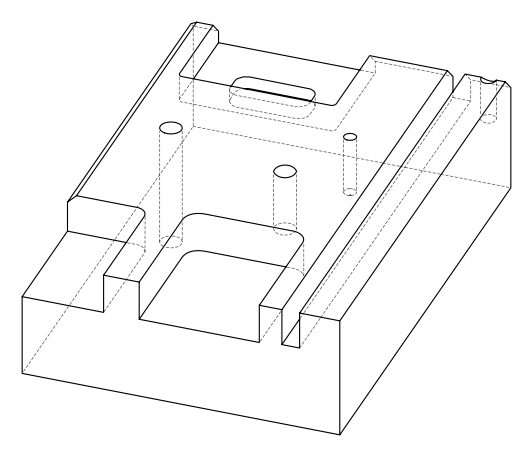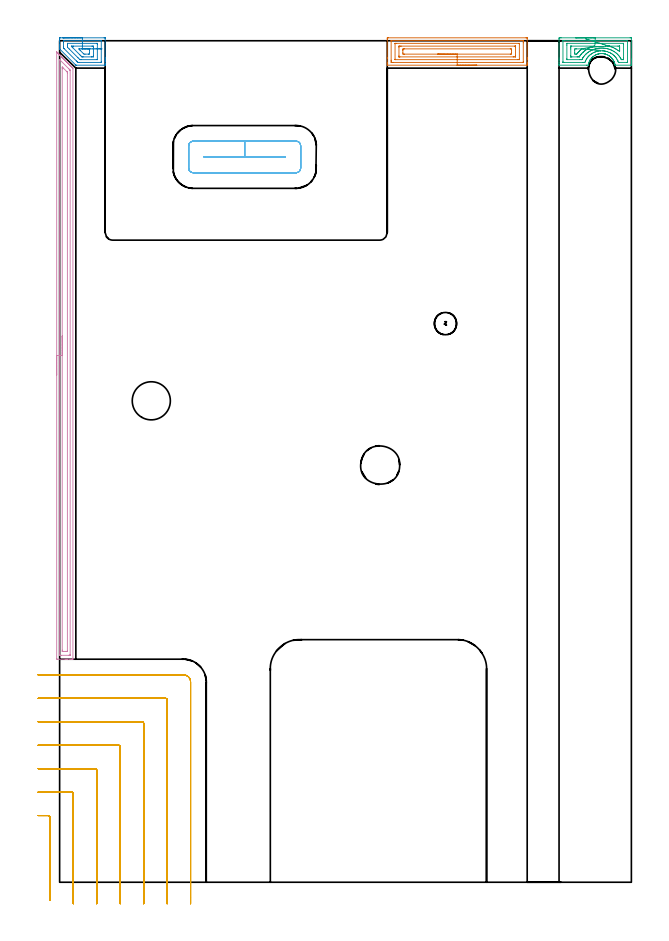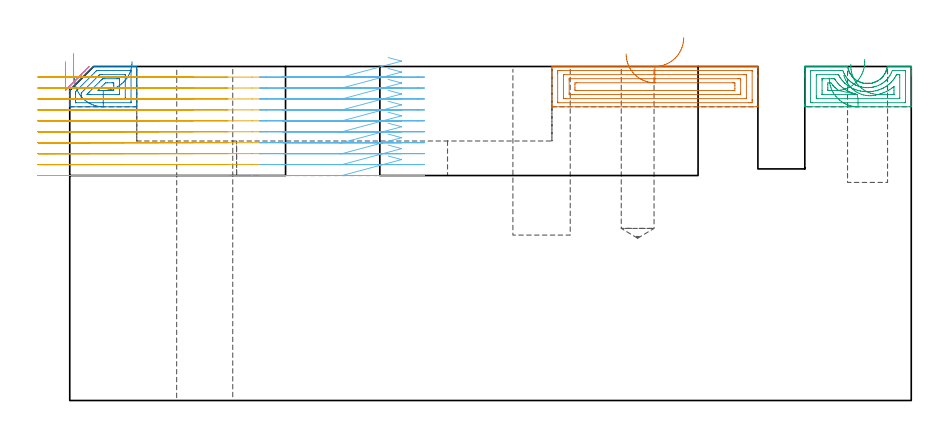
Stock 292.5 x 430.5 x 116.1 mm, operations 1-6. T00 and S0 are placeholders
(PLAN: 19 operations, 12 tool changes, 280.3 min)
(1 AREA_MILL | FG_CHAMFER_SURFACE | UGT0205_001 | 3.17 min | 8391 mm3)
(2 AREA_MILL_1 | FG_CHAMFER_SURFACE_1 | UGT0205_001 | 1.15 min | 2972 mm3)
(3 AREA_MILL_2 | FG_CHAMFER_SURFACE_2 | UGT0205_001 | 1.84 min | 4203 mm3)
(4 AREA_MILL_3 | FG_CHAMFER_SURFACE_3 | UGT0205_001 | 7.6 min | 10681 mm3)
(5 MILL_CORNER_NOTCH_RECTANGULAR | CORNER_NOTCH_RECTANGULAR | NXT0201_012 | Follow Part, ap 4, ae 75% | 19.04 min | 323113 mm3)
(6 MILL_RECTANGULAR_POCKET | POCKET_RECTANGULAR_STRAIGHT | NXT0201_012 | Follow Part, ap 4, ae 75% | 5.77 min | 85751 mm3)
(7 MILL_SLOT | SLOT_PARTIAL_RECTANGULAR | NXT0201_008 | Follow Part, ap 1.5, ae 75% | 188.06 min | 321116 mm3)
(8 MILL_SLOT_1 | SLOT_PARTIAL_RECTANGULAR_1 | NXT0201_012 | Follow Part, ap 4, ae 75% | 33.08 min | 516604 mm3)
(9 MILL_RECTANGULAR_SLOT | SLOT_RECTANGULAR | NXT0201_012 | Follow Part, ap 4, ae 75% | 16.76 min | 248545 mm3)
(10 MILL_BLIND_HOLE_FROM_SOLID_MATERIAL | STEP1POCKET | UGT0201_128 | Spiral | 1.03 min | 5975 mm3)
(11 MILL_BLIND_HOLE_FROM_SOLID_MATERIAL_1 | STEP1POCKET_2 | NXT0201_012 | Spiral | 0.97 min | 18246 mm3)
(12 BORE_BLIND_HOLE | STEP1POCKET | UGT0332_073 | 0.17 min | 0 mm3)
(13 BORE_BLIND_HOLE_1 | STEP1POCKET_2 | UGT0332_076 | 0.24 min | 0 mm3)
(14 SPOT_DRILL | STEP1HOLE | NXT0321_9005460120000 | 0.05 min | 153 mm3)
(15 SPOT_DRILL_1 | STEP1POCKET_1 | NXT0321_9005460120000 | 0.03 min | 36 mm3)
(16 DRILL_BLIND_HOLE_INTO_CENTER | STEP1HOLE | UGT0301_198 | 0.06 min | 440 mm3)
(17 GUN_DRILL_THROUGH_HOLE | STEP1HOLE | UGT0307_003 | 0.57 min | 4015 mm3)
(18 SPADE_DRILL_TO_ENLARGE_THROUGH_HOLE | STEP1HOLE | UGT0306_010 | 0.5 min | 30012 mm3)
(19 DRILL_BLIND_HOLE_INTO_CENTER_1 | STEP1POCKET_1 | UGT0301_225 | 0.25 min | 5891 mm3)
(TOOL UGT0205_001 | Chamfer Mill 20 x 3 x 45 deg. | D20 FL50 Z2)
(TOOL NXT0201_012 | ENDMILL 16mm [2P460-1600-NA 1630] | D16 FL38 Z6)
(TOOL NXT0201_008 | ENDMILL 6mm [2P460-0600-NA 1630] | D6 FL26 Z6)
(TOOL UGT0201_128 | Carbide End Mill 10.0 | D10 FL15 Z4)
(TOOL UGT0332_073 | 13.8 mm Rough Boring Bar | D13.8)
(TOOL UGT0332_076 | 19.75 mm Rough Boring Bar | D19.75)
(TOOL NXT0321_9005460120000 | NC Spot Drill, 142deg, 12mm, Carbide, Uncoated | D12 PA142 FL30 Z2)
(TOOL UGT0301_198 | Twist Drill 7.9 mm | D7.9 PA118 FL73 Z2)
(TOOL UGT0307_003 | Gun Drill 7 mm | D7 PA130 FL24 Z1)
(TOOL UGT0306_010 | Spade Drill 19.5mm | D19.5 PA132 FL10 Z2)
(TOOL UGT0301_225 | Twist Drill 11.4 mm | D11.4 PA118 FL92 Z2)
(OP 1 AREA_MILL)
G17 G21 G94 G90
T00 M6
G54
G17 G0 G90 X213.4 Y418. S1061 M3
G43 Z126.1 H0
G94 G1 X213.362 Z125.228 F250.
X213.248 Z124.363
X213.059 Z123.512
X212.797 Z122.68
X212.463 Z121.874
X212.06 Z121.1
X211.592 Z120.364
X211.06 Z119.672
X210.471 Z119.029
X209.828 Z118.439
X209.136 Z117.908
X208.4 Z117.44
X207.626 Z117.037
X206.82 Z116.703
X205.988 Z116.441
X205.136 Z116.252
X204.272 Z116.138
X203.4 Z116.1
X167.745
X167.61 Y418.006 Z116.093
X167.6 Y418.267 Z115.832
Y418.719 Z115.38
Y419.289 Z114.805
Y421.332 Z112.765
Y421.925 Z112.169
Y431.292 Z102.805
X167.604 Y431.589 Z102.508
X167.61 Y431.992 Z102.105
X167.778 Y431.995 Z102.102
X168.19 Y432. Z102.1
X238.61
X239.089 Y431.995 Z102.103
X239.19 Y431.991 Z102.106
X239.2 Y431.886 Z102.211
Y421.925 Z112.169
Y421.332 Z112.765
Y421.047 Z113.05
Y419.289 Z114.805
Y418.719 Z115.38
Y418.411 Z115.688
X239.199 Y418.266 Z115.833
X239.19 Y418.006 Z116.093
X239.055 Y418. Z116.1
X203.4
Y419.414 Z114.686
X170.738
X169.973 Y419.415 Z114.685
X169.844 Y419.416 Z114.684
X169.635 Y419.421 Z114.679
X169.61 Y419.489 Z114.611
X169.604 Y419.654 Z114.446
X169.601 Y420.168 Z113.932
X169.6 Y420.536 Z113.564
X169.601 Y430.198 Z103.902
X169.609 Y430.567 Z103.533
X169.612 Y430.58 Z103.52
X169.616 Y430.582 Z103.518
X169.639 Y430.584 Z103.516
X169.686 Y430.585 Z103.515
X169.782 Y430.586 Z103.514
X236.062
X236.827 Y430.585 Z103.515
X236.956 Y430.584 Z103.516
X237.165 Y430.579 Z103.521
X237.19 Y430.511 Z103.589
X237.196 Y430.346 Z103.754
X237.199 Y429.832 Z104.268
X237.2 Y429.464 Z104.636
X237.199 Y419.801 Z114.299
X237.191 Y419.433 Z114.667
X237.188 Y419.42 Z114.68
X237.184 Y419.418 Z114.682
X237.161 Y419.416 Z114.684
X237.114 Y419.415 Z114.685
X237.018 Y419.414 Z114.686
X203.4
Y420.828 Z113.272
X171.756 Y420.829 Z113.271
X171.682 Y420.83 Z113.27
X171.625 Y420.833 Z113.267
X171.613 Y420.835 Z113.265
X171.609 Y420.85 Z113.25
X171.605 Y420.893 Z113.207
X171.601 Y421.047 Z113.053
Y428.953 Z105.147
X171.602 Y429.105 Z104.995
X171.608 Y429.157 Z104.943
X171.612 Y429.165 Z104.935
X171.619 Y429.168 Z104.932
X171.645 Y429.17 Z104.93
X171.756 Y429.171 Z104.929
X172.426 Y429.172 Z104.928
X235.044 Y429.171 Z104.929
X235.118 Y429.17 Z104.93
X235.175 Y429.167 Z104.933
X235.187 Y429.165 Z104.935
X235.191 Y429.15 Z104.95
X235.195 Y429.107 Z104.993
X235.199 Y428.953 Z105.147
Y421.047 Z113.053
X235.198 Y420.895 Z113.205
X235.192 Y420.843 Z113.257
X235.188 Y420.835 Z113.265
X235.181 Y420.832 Z113.268
X235.155 Y420.83 Z113.27
X235.044 Y420.829 Z113.271
X234.374 Y420.828 Z113.272
X203.4
Y422.243 Z111.857
X174.108
X173.715 Y422.245 Z111.855
X173.628 Y422.247 Z111.853
X173.615 Y422.249 Z111.851
X173.61 Y422.258 Z111.842
X173.605 Y422.301 Z111.799
X173.602 Y422.389 Z111.711
X173.6 Y422.743 Z111.357
Y427.196 Z106.904
X173.605 Y427.605 Z106.495
X173.608 Y427.707 Z106.393
X173.612 Y427.75 Z106.35
X173.672 Y427.752 Z106.348
X173.863 Y427.755 Z106.345
X174.43 Y427.757 Z106.343
X174.752
X232.692
X233.085 Y427.755 Z106.345
X233.172 Y427.753 Z106.347
X233.185 Y427.751 Z106.349
X233.19 Y427.742 Z106.358
X233.195 Y427.699 Z106.401
X233.198 Y427.611 Z106.489
X233.2 Y427.257 Z106.843
Y422.804 Z111.296
X233.195 Y422.395 Z111.705
X233.192 Y422.293 Z111.807
X233.188 Y422.25 Z111.85
X233.128 Y422.248 Z111.852
X232.937 Y422.245 Z111.855
X232.37 Y422.243 Z111.857
X232.048
X203.4
Y423.657 Z110.443
X176.238
X176.213 Y423.658 Z110.442
X175.61 Y423.682 Z110.418
X175.601 Y424.285 Z109.815
Y425.439 Z108.661
X175.603 Y426.04 Z108.06
X175.61 Y426.318 Z107.782
X176.188 Y426.342 Z107.758
X176.213 Y426.343 Z107.757
X230.562
X230.587 Y426.342 Z107.758
X231.19 Y426.318 Z107.782
X231.199 Y425.715 Z108.385
X231.2 Y424.561 Z109.539
X231.197 Y423.96 Z110.14
X231.19 Y423.682 Z110.418
X230.612 Y423.658 Z110.442
X230.587 Y423.657 Z110.443
X203.4
X202.528 Z110.481
X201.664 Z110.595
X200.812 Z110.784
X199.98 Z111.046
X199.174 Z111.38
X198.4 Z111.783
X197.664 Z112.252
X196.972 Z112.783
X196.329 Z113.372
X195.74 Z114.015
X195.208 Z114.707
X194.74 Z115.443
X194.337 Z116.217
X194.003 Z117.023
X193.741 Z117.855
X193.552 Z118.707
X193.438 Z119.572
X193.4 Z120.443
G0 Z126.1
M5
M2
(OP 2 AREA_MILL_1)
G17 G21 G94 G90
T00 M6
G54
G17 G0 G90 X1.65 Y432. S1061 M3
G43 Z126.1 H0
Z112.1
G94 G1 X1.688 Z111.228 F250.
X1.802 Z110.364
X1.991 Z109.512
X2.253 Z108.68
X2.587 Z107.874
X2.99 Z107.1
X3.458 Z106.364
X3.99 Z105.672
X4.579 Z105.029
X5.222 Z104.44
X5.914 Z103.908
X6.65 Z103.44
X7.424 Z103.037
X8.23 Z102.703
X9.062 Z102.441
X9.914 Z102.252
X10.778 Z102.138
X11.65 Z102.1
X22.753
X23.232 Y431.994 Z102.103
X23.29 Y431.991 Z102.105
X23.3 Y431.927 Z102.17
Y421.925 Z112.168
Y421.25 Z112.848
Y421.047 Z113.051
Y420.371 Z113.726
Y420.168 Z113.928
Y419.762 Z114.337
Y418.817 Z115.282
Y418.411 Z115.687
X23.299 Y418.188 Z115.91
X23.29 Y418.006 Z116.092
X23.197 Y418. Z116.1
X8.541
X8.305 Y418.004 Z116.089
X8.104 Y418.196 Z115.904
X8.098 Y418.202 Z115.898
X0.226 Y426.073 Z108.026
X0.103 Y426.199 Z107.899
X0.01 Y426.301 Z107.797
X0.008 Y426.318 Z107.78
X0. Y426.724 Z107.375
Y427.669 Z106.429
Y428.075 Z106.021
Y428.278 Z105.819
Y430.035 Z104.063
Y430.711 Z103.383
Y431.251 Z102.843
X0.004 Y431.589 Z102.506
X0.009 Y431.991 Z102.105
X0.137 Y431.994 Z102.102
X0.547 Y432. Z102.1
X11.65
Y430.586 Z103.514
X21.167 Y430.585 Z103.515
X21.262 Y430.584 Z103.516
X21.284 Y430.582 Z103.518
X21.289 Y430.58 Z103.52
X21.292 Y430.562 Z103.538
X21.296 Y430.472 Z103.628
X21.3 Y430.151 Z103.949
Y419.849 Z114.251
X21.296 Y419.529 Z114.571
X21.292 Y419.438 Z114.662
X21.289 Y419.42 Z114.68
X21.284 Y419.418 Z114.682
X21.262 Y419.416 Z114.684
X21.167 Y419.415 Z114.685
X20.977 Y419.414 Z114.686
X10.191 Y419.415 Z114.685
X9.429 Y419.421 Z114.679
X9.328 Y419.434 Z114.666
X9.221 Y419.537 Z114.563
X9.006 Y419.748 Z114.352
X8.582 Y420.168 Z113.932
X2.323 Y426.426 Z107.674
X2.132 Y426.622 Z107.478
X2.039 Y426.72 Z107.38
X2.018 Y426.744 Z107.356
X2.01 Y426.786 Z107.314
X2.006 Y426.877 Z107.223
X2.002 Y427.196 Z106.904
X2. Y427.516 Z106.584
Y429.832 Z104.268
Y430.151 Z103.949
X2.004 Y430.471 Z103.629
X2.008 Y430.562 Z103.538
X2.011 Y430.58 Z103.52
X2.016 Y430.582 Z103.518
X2.038 Y430.584 Z103.516
X2.133 Y430.585 Z103.515
X2.323 Y430.586 Z103.514
X11.65
Y429.172 Z104.928
X18.98 Y429.171 Z104.929
X19.2 Y429.169 Z104.931
X19.272 Y429.166 Z104.934
X19.29 Y429.164 Z104.936
X19.294 Y429.118 Z104.982
X19.298 Y429.052 Z105.048
X19.299 Y428.953 Z105.147
X19.3 Y428.855 Z105.245
X19.299 Y420.949 Z113.151
X19.291 Y420.85 Z113.25
X19.288 Y420.834 Z113.266
X19.281 Y420.832 Z113.268
X19.255 Y420.83 Z113.27
X19.2 Y420.829 Z113.271
X11.206
X10.536 Y420.831 Z113.269
X10.428 Y420.833 Z113.267
X10.378 Y420.835 Z113.265
X10.318 Y420.887 Z113.213
X10.155 Y421.047 Z113.053
X9.429 Y421.77 Z112.33
X4.881 Y426.318 Z107.782
X4.1 Y427.104 Z106.996
X4.013 Y427.196 Z106.904
X4.006 Y427.289 Z106.811
X4. Y428.075 Z106.025
Y428.174 Z105.926
X4.001 Y428.953 Z105.147
Y429.051 Z105.049
X4.009 Y429.15 Z104.95
X4.012 Y429.166 Z104.934
X4.019 Y429.168 Z104.932
X4.045 Y429.17 Z104.93
X4.1 Y429.171 Z104.929
X11.65 Y429.172 Z104.928
Y427.757 Z106.343
X16.535 Y427.756 Z106.344
X16.859 Y427.755 Z106.345
X17.218 Y427.75 Z106.35
X17.29 Y427.736 Z106.364
X17.294 Y427.601 Z106.499
X17.299 Y427.319 Z106.781
X17.3 Y422.926 Z111.174
X17.298 Y422.804 Z111.296
X17.29 Y422.426 Z111.674
X17.282 Y422.25 Z111.85
X17.098 Y422.247 Z111.853
X16.535 Y422.244 Z111.856
X16.214 Y422.243 Z111.857
X12.094
X11.771 Y422.244 Z111.856
X11.49 Y422.248 Z111.852
X11.423 Y422.25 Z111.85
X11.336 Y422.325 Z111.775
X11.206 Y422.446 Z111.654
X10.846 Y422.804 Z111.296
X10.318 Y423.331 Z110.769
X6.765 Y426.885 Z107.215
X6.457 Y427.196 Z106.904
X6.155 Y427.506 Z106.594
X6.01 Y427.671 Z106.429
X6.018 Y427.75 Z106.35
X6.202 Y427.753 Z106.347
X6.765 Y427.756 Z106.344
X7.086 Y427.757 Z106.343
X11.65
Y426.343 Z107.757
X14.759 Y426.342 Z107.758
X15.29 Y426.318 Z107.782
X15.299 Y425.784 Z108.316
X15.3 Y424.561 Z109.539
X15.298 Y424.028 Z110.072
X15.29 Y423.682 Z110.418
X14.784 Y423.658 Z110.442
X14.759 Y423.657 Z110.443
X12.982 Y423.658 Z110.442
X12.428 Y423.682 Z110.418
X12.094 Y424.007 Z110.093
X10.659 Y425.439 Z108.661
X10.318 Y425.782 Z108.318
X9.792 Y426.318 Z107.782
X10.293 Y426.342 Z107.758
X10.318 Y426.343 Z107.757
X11.18
X11.65
X12.522 Z107.795
X13.386 Z107.909
X14.238 Z108.098
X15.07 Z108.36
X15.876 Z108.694
X16.65 Z109.097
X17.386 Z109.565
X18.078 Z110.096
X18.721 Z110.686
X19.31 Z111.329
X19.842 Z112.021
X20.31 Z112.757
X20.713 Z113.531
X21.047 Z114.337
X21.309 Z115.169
X21.498 Z116.02
X21.612 Z116.885
X21.65 Z117.757
G0 Z126.1
M5
M2
(OP 3 AREA_MILL_2)
G17 G21 G94 G90
T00 M6
G54
G17 G0 G90 X264. Y432. S1061 M3
G43 Z126.1 H0
Z112.1
G94 G1 X264.038 Z111.228 F250.
X264.152 Z110.364
X264.341 Z109.512
X264.603 Z108.68
X264.937 Z107.874
X265.34 Z107.1
X265.808 Z106.364
X266.34 Z105.672
X266.929 Z105.029
X267.572 Z104.44
X268.264 Z103.908
X269. Z103.44
X269.774 Z103.037
X270.58 Z102.703
X271.412 Z102.441
X272.263 Z102.252
X273.128 Z102.138
X274. Z102.1
X291.876
X292.356 Y431.995 Z102.103
X292.49 Y431.992 Z102.106
X292.5 Y431.854 Z102.243
Y421.047 Z113.048
Y420.516 Z113.58
Y420.168 Z113.928
Y419.638 Z114.458
Y419.289 Z114.805
Y418.592 Z115.507
Y418.326 Z115.774
X292.497 Y418.161 Z115.932
X292.49 Y418.002 Z116.089
X292.323 Y418. Z116.1
X284.279
X284.187 Y418.006 Z116.092
X284.125 Y418.282 Z115.818
X284.099 Y418.424 Z115.676
X284.035 Y418.693 Z115.406
X283.924 Y419.077 Z115.023
X283.832 Y419.359 Z114.741
X283.799 Y419.456 Z114.643
X283.755 Y419.566 Z114.531
X283.681 Y419.729 Z114.367
X283.605 Y419.896 Z114.204
X283.554 Y420.008 Z114.091
X283.329 Y420.441 Z113.658
X283.127 Y420.775 Z113.324
X282.959 Y421.026 Z113.074
X282.908 Y421.101 Z112.999
X282.851 Y421.174 Z112.926
X282.741 Y421.315 Z112.784
X282.64 Y421.43 Z112.668
X282.591 Y421.486 Z112.611
X282.506 Y421.585 Z112.514
X282.391 Y421.717 Z112.382
X282.018 Y422.098 Z111.999
X281.919 Y422.188 Z111.909
X281.746 Y422.326 Z111.77
X281.53 Y422.501 Z111.597
X281.114 Y422.804 Z111.295
X280.996 Y422.88 Z111.22
X280.912 Y422.933 Z111.167
X280.692 Y423.063 Z111.036
X280.329 Y423.243 Z110.855
X280.236 Y423.29 Z110.808
X279.793 Y423.477 Z110.623
X279.345 Y423.632 Z110.464
X279.166 Y423.682 Z110.417
X279.107 Y423.698 Z110.401
X278.916 Y423.747 Z110.346
X278.901 Y423.751 Z110.342
X278.454 Y423.841 Z110.25
X278.069 Y423.898 Z110.197
X277.961 Y423.908 Z110.187
X277.759 Y423.926 Z110.166
X277.683 Y423.935 Z110.161
X277.612 Y423.938 Z110.16
X277.575 Y423.937 Z110.154
X277.564 Z110.153
X277.477 Y423.935 Z110.15
X277.239 Z110.151
X277.153 Y423.936 Z110.155
X277.148 Y423.935
X277.015 Y423.934 Z110.156
X276.916 Y423.936 Z110.161
X276.673 Y423.914 Z110.182
X276.226 Y423.857 Z110.242
X275.782 Y423.771 Z110.324
X275.708 Y423.753 Z110.345
X275.436 Y423.682 Z110.415
X275.334 Y423.656 Z110.441
X275.193 Y423.61 Z110.489
X274.891 Y423.51 Z110.588
X274.442 Y423.322 Z110.773
X274.094 Y423.158 Z110.941
X274. Y423.113 Z110.986
X273.906 Y423.063 Z111.037
X273.553 Y422.841 Z111.258
X273.502 Y422.809 Z111.29
X273.109 Y422.536 Z111.564
X273.038 Y422.477 Z111.622
X272.903 Y422.364 Z111.731
X272.808 Y422.286 Z111.81
X272.689 Y422.189 Z111.91
X272.51 Y422.015 Z112.082
X272.417 Y421.925 Z112.172
X272.218 Y421.734 Z112.366
X271.863 Y421.315 Z112.784
X271.585 Y420.938 Z113.161
X271.409 Y420.674 Z113.425
X271.365 Y420.607 Z113.49
X271.327 Y420.551 Z113.548
X271.319 Y420.536 Z113.564
X271.266 Y420.441 Z113.658
X271.191 Y420.294 Z113.805
X271.128 Y420.168 Z113.927
X271.046 Y420.007 Z114.09
X270.851 Y419.567 Z114.531
X270.695 Y419.133 Z114.966
X270.615 Y418.85 Z115.247
X270.571 Y418.693 Z115.405
X270.549 Y418.595 Z115.503
X270.509 Y418.411 Z115.684
X270.425 Y418.03 Z116.07
X270.418 Y418.007 Z116.093
X269.531 Y418. Z116.1
X255.677
X255.51 Y418.002 Z116.089
X255.503 Y418.161 Z115.932
X255.5 Y418.326 Z115.774
Y418.593 Z115.507
Y419.289 Z114.805
Y420.516 Z113.581
Y421.047 Z113.048
Y421.66 Z112.435
Y431.324 Z102.773
X255.503 Y431.589 Z102.508
X255.51 Y431.992 Z102.105
X255.71 Y431.996 Z102.102
X256.124 Y431.999 Z102.101
X256.542 Y432. Z102.1
X274.
Y430.586 Z103.514
X290.088 Y430.585 Z103.515
X290.217 Y430.584 Z103.516
X290.45 Y430.579 Z103.521
X290.491 Y430.571 Z103.529
X290.495 Y430.539 Z103.561
X290.497 Y430.506 Z103.594
X290.5 Y430.306 Z103.794
X290.499 Y419.628 Z114.472
X290.496 Y419.521 Z114.579
X290.49 Y419.449 Z114.651
X290.486 Y419.421 Z114.679
X289.961 Y419.414 Z114.686
X286.385 Y419.415 Z114.685
X286.003 Y419.419 Z114.681
X285.914 Y419.421 Z114.679
X285.619 Y420.087 Z114.013
X285.582 Y420.168 Z113.932
X285.552 Y420.234 Z113.866
X285.128 Y421.047 Z113.053
X284.725 Y421.677 Z112.423
X284.538 Y421.925 Z112.175
X284.215 Y422.306 Z111.794
X283.832 Y422.727 Z111.373
X283.755 Y422.804 Z111.296
X283.547 Y423.001 Z111.099
X283.326 Y423.188 Z110.912
X282.938 Y423.497 Z110.603
X282.684 Y423.682 Z110.418
X282.305 Y423.94 Z110.16
X282.044 Y424.098 Z110.002
X281.74 Y424.262 Z109.838
X281.167 Y424.544 Z109.556
X281.15 Y424.551 Z109.549
X281.127 Y424.561 Z109.539
X280.257 Y424.886 Z109.214
X279.788 Y425.021 Z109.079
X279.363 Y425.125 Z108.975
X279.219 Y425.156 Z108.944
X278.913 Y425.215 Z108.885
X278.555 Y425.27 Z108.83
X278.469 Y425.281 Z108.819
X278.078 Y425.32 Z108.78
X277.668 Y425.348 Z108.752
X277.575 Y425.351 Z108.749
X276.761 Y425.347 Z108.753
X276.739 Y425.345 Z108.755
X276.681 Y425.339 Z108.761
X275.974 Y425.256 Z108.844
X275.788 Y425.23 Z108.87
X275.216 Y425.123 Z108.977
X275.072 Y425.089 Z109.011
X274.894 Y425.044 Z109.056
X274.51 Y424.938 Z109.162
X274. Y424.769 Z109.331
X273.848 Y424.71 Z109.39
X273.479 Y424.561 Z109.539
X273.222 Y424.447 Z109.653
X273.175 Y424.425 Z109.675
X273.106 Y424.39 Z109.71
X272.635 Y424.146 Z109.954
X272.212 Y423.885 Z110.215
X272.089 Y423.804 Z110.296
X271.914 Y423.682 Z110.418
X271.574 Y423.432 Z110.668
X271.319 Y423.225 Z110.875
X271.09 Y423.028 Z111.072
X270.855 Y422.804 Z111.296
X270.64 Y422.592 Z111.508
X270.425 Y422.361 Z111.739
X270.225 Y422.121 Z111.979
X270.069 Y421.925 Z112.175
X269.842 Y421.619 Z112.481
X269.531 Y421.171 Z112.929
X269.483 Y421.093 Z113.007
X269.458 Y421.047 Z113.053
X269.185 Y420.508 Z113.592
X269.031 Y420.168 Z113.932
X268.913 Y419.897 Z114.203
X268.725 Y419.421 Z114.679
X268.637 Y419.418 Z114.682
X268.508 Y419.416 Z114.684
X267.743 Y419.414 Z114.686
X267.616
X257.912 Y419.415 Z114.685
X257.783 Y419.416 Z114.684
X257.55 Y419.421 Z114.679
X257.509 Y419.429 Z114.671
X257.505 Y419.461 Z114.639
X257.503 Y419.494 Z114.606
X257.501 Y419.694 Z114.406
Y430.372 Z103.728
X257.504 Y430.48 Z103.62
X257.509 Y430.551 Z103.549
X257.514 Y430.579 Z103.521
X258.039 Y430.586 Z103.514
X274.
Y429.172 Z104.928
X288.375 Y429.171 Z104.929
X288.434 Y429.17 Z104.93
X288.472 Y429.167 Z104.933
X288.487 Y429.165 Z104.935
X288.49 Y429.149 Z104.951
X288.496 Y428.953 Z105.147
X288.499 Y428.758 Z105.342
X288.5 Y421.729 Z112.371
X288.496 Y421.047 Z113.053
X288.492 Y420.858 Z113.242
X288.486 Y420.835 Z113.265
X288.466 Y420.833 Z113.267
X288.411 Y420.831 Z113.269
X288.301 Y420.829 Z113.271
X287.626 Y420.831 Z113.269
X287.407 Y420.834 Z113.266
X287.382 Y420.836 Z113.264
X287.355 Y420.88 Z113.22
X287.314 Y420.954 Z113.146
X287.265 Y421.047 Z113.053
X287.116 Y421.332 Z112.768
X286.761 Y421.925 Z112.175
X286.513 Y422.312 Z111.788
X286.125 Y422.804 Z111.296
X285.619 Y423.37 Z110.73
X285.318 Y423.682 Z110.418
X285.012 Y423.967 Z110.133
X284.725 Y424.204 Z109.896
X284.265 Y424.561 Z109.539
X283.832 Y424.864 Z109.236
X283.478 Y425.092 Z109.008
X282.938 Y425.402 Z108.698
X282.913 Y425.415 Z108.685
X282.865 Y425.439 Z108.661
X282.308 Y425.698 Z108.402
X282.044 Y425.81 Z108.29
X281.418 Y426.054 Z108.046
X281.15 Y426.151 Z107.949
X280.601 Y426.318 Z107.782
X280.257 Y426.407 Z107.693
X280.136 Y426.436 Z107.664
X279.363 Y426.593 Z107.507
X279.034 Y426.641 Z107.459
X278.469 Y426.708 Z107.392
X278.037 Y426.743 Z107.357
X277.575 Y426.763 Z107.337
X277.131 Y426.76 Z107.34
X276.681 Y426.754 Z107.346
X276.272 Y426.721 Z107.379
X275.788 Y426.666 Z107.434
X275.473 Y426.627 Z107.473
X274.894 Y426.525 Z107.575
X274.717 Y426.492 Z107.608
X274. Y426.322 Z107.779
X273.986 Y426.318 Z107.782
X273.322 Y426.106 Z107.994
X273.106 Y426.034 Z108.066
X272.675 Y425.863 Z108.237
X272.212 Y425.663 Z108.437
X272.057 Y425.592 Z108.508
X271.744 Y425.439 Z108.661
X271.467 Y425.294 Z108.806
X271.319 Y425.211 Z108.889
X270.915 Y424.958 Z109.142
X270.425 Y424.632 Z109.468
X270.383 Y424.602 Z109.498
X270.327 Y424.561 Z109.539
X269.886 Y424.212 Z109.888
X269.531 Y423.916 Z110.184
X269.408 Y423.803 Z110.297
X269.282 Y423.682 Z110.418
X268.963 Y423.362 Z110.738
X268.637 Y423.007 Z111.093
X268.544 Y422.896 Z111.204
X268.47 Y422.804 Z111.296
X268.159 Y422.395 Z111.705
X267.824 Y421.925 Z112.175
X267.791 Y421.878 Z112.222
X267.743 Y421.805 Z112.295
X267.471 Y421.314 Z112.786
X267.325 Y421.047 Z113.053
X267.224 Y420.861 Z113.239
X267.199 Y420.835 Z113.265
X267.145 Y420.832 Z113.268
X267.07 Y420.83 Z113.27
X266.85 Y420.829 Z113.271
X266.178 Y420.828 Z113.272
X259.625 Y420.829 Z113.271
X259.566 Y420.83 Z113.27
X259.528 Y420.833 Z113.267
X259.513 Y420.835 Z113.265
X259.51 Y420.852 Z113.248
X259.504 Y421.047 Z113.053
X259.501 Y421.242 Z112.858
X259.5 Y428.271 Z105.829
X259.504 Y428.953 Z105.147
X259.508 Y429.142 Z104.958
X259.514 Y429.165 Z104.935
X259.534 Y429.167 Z104.933
X259.588 Y429.17 Z104.93
X259.699 Y429.171 Z104.929
X274. Y429.172 Z104.928
X273.702 Y427.751 Z106.349
X273.646 Y427.734 Z106.366
X273.208 Y427.616 Z106.484
X273.106 Y427.587 Z106.513
X272.803 Y427.494 Z106.606
X272.533 Y427.408 Z106.692
X272.212 Y427.303 Z106.797
X272.133 Y427.274 Z106.826
X271.935 Y427.196 Z106.904
X271.319 Y426.934 Z107.166
X270.89 Y426.739 Z107.361
X270.425 Y426.51 Z107.59
X270.298 Y426.443 Z107.657
X270.072 Y426.318 Z107.782
X269.739 Y426.113 Z107.987
X269.531 Y425.981 Z108.119
X269.207 Y425.758 Z108.342
X268.753 Y425.439 Z108.661
X268.687 Y425.39 Z108.71
X268.637 Y425.351 Z108.749
X268.199 Y424.991 Z109.109
X267.743 Y424.594 Z109.506
X267.726 Y424.578 Z109.522
X267.709 Y424.561 Z109.539
X267.286 Y424.132 Z109.968
X266.875 Y423.682 Z110.418
X266.863 Y423.669 Z110.431
X266.85 Y423.652 Z110.448
X266.478 Y423.169 Z110.931
X266.21 Y422.804 Z111.296
X266.105 Y422.657 Z111.443
X265.956 Y422.441 Z111.659
X265.858 Y422.294 Z111.806
X265.828 Y422.25 Z111.85
X265.793 Y422.248 Z111.852
X265.63 Y422.245 Z111.855
X265.062 Y422.243 Z111.857
X264.739
X262.058
X261.644
X261.564 Y422.245 Z111.855
X261.528 Y422.247 Z111.853
X261.512 Y422.249 Z111.851
X261.51 Y422.267 Z111.833
X261.505 Y422.371 Z111.729
X261.5 Y422.791 Z111.309
Y426.305 Z107.795
X261.503 Y427.196 Z106.904
X261.507 Y427.629 Z106.471
X261.51 Y427.736 Z106.364
X261.518 Y427.751 Z106.349
X261.551 Y427.753 Z106.347
X261.62 Y427.755 Z106.345
X261.81 Y427.757 Z106.343
X273.51
X273.592 Y427.756 Z106.344
X273.688 Y427.753 Z106.347
X273.702 Y427.751 Z106.349
X267.162 Y426.318 Z107.782
X266.994 Y426.176 Z107.924
X266.85 Y426.055 Z108.045
X266.517 Y425.767 Z108.333
X266.147 Y425.439 Z108.661
X266.049 Y425.348 Z108.752
X265.956 Y425.258 Z108.842
X265.608 Y424.902 Z109.198
X265.298 Y424.561 Z109.539
X265.189 Y424.436 Z109.664
X265.062 Y424.287 Z109.813
X264.792 Y423.948 Z110.152
X264.581 Y423.682 Z110.418
X264.192 Y423.659 Z110.441
X264.168
X263.51 Y423.682 Z110.418
X263.501 Y424.338 Z109.762
Y425.439 Z108.661
X263.504 Y426.092 Z108.008
X263.51 Y426.318 Z107.782
X264.168 Y426.342 Z107.758
X264.193 Y426.343 Z107.757
X266.85 Y426.342 Z107.758
X266.873 Y426.341 Z107.759
X267.162 Y426.318 Z107.782
X268.024 Y426.248 Z107.89
X268.875 Y426.179 Z108.073
X269.706 Y426.112 Z108.33
X270.511 Y426.046 Z108.659
X271.285 Y425.984 Z109.056
X272.022 Y425.924 Z109.52
X272.715 Y425.868 Z110.047
X273.36 Y425.815 Z110.632
X273.952 Y425.767 Z111.271
X274.485 Y425.724 Z111.96
X274.957 Y425.686 Z112.692
X275.364 Y425.653 Z113.463
X275.702 Y425.625 Z114.267
X275.969 Y425.604 Z115.097
X276.163 Y425.588 Z115.948
X276.282 Y425.578 Z116.812
X276.326 Y425.575 Z117.683
X276.294 Y425.577 Z118.555
G0 X271.497 Y427.237 Z116.878
G1 X271.487 Y427.236 Z116.006
X271.554 Y427.24 Z115.136
X271.696 Y427.248 Z114.275
X271.912 Y427.259 Z113.43
X272.201 Y427.275 Z112.607
X272.561 Y427.295 Z111.813
X272.989 Y427.318 Z111.052
X273.48 Y427.345 Z110.333
X274.033 Y427.375 Z109.658
X274.642 Y427.408 Z109.035
X275.304 Y427.444 Z108.467
X276.012 Y427.483 Z107.959
X276.761 Y427.524 Z107.514
X277.547 Y427.567 Z107.137
X278.362 Y427.611 Z106.83
X279.201 Y427.657 Z106.595
X280.057 Y427.704 Z106.435
X280.924 Y427.751 Z106.349
X280.97 Y427.753 Z106.347
X281.059 Y427.756 Z106.344
X281.15 Y427.757 Z106.343
X281.473
X285.619
X286.189
X286.38 Y427.755 Z106.345
X286.449 Y427.753 Z106.347
X286.482 Y427.751 Z106.349
X286.49 Y427.736 Z106.364
X286.493 Y427.629 Z106.471
X286.497 Y427.196 Z106.904
X286.5 Y426.331 Z107.769
Y425.452 Z108.648
X286.49 Y425.018 Z109.082
X286.478 Y424.952 Z109.148
X285.842 Y425.439 Z108.661
X285.619 Y425.603 Z108.497
X285.046 Y426.002 Z108.098
X284.725 Y426.198 Z107.902
X284.519 Y426.318 Z107.782
X284.076 Y426.558 Z107.542
X283.832 Y426.677 Z107.423
X283.137 Y427. Z107.1
X282.938 Y427.081 Z107.019
X282.64 Y427.196 Z106.904
X282.044 Y427.416 Z106.684
X281.714 Y427.521 Z106.579
X281.26 Y427.653 Z106.447
X281.15 Y427.684 Z106.416
X281.07 Y427.707 Z106.393
X280.985 Y427.732 Z106.368
X280.924 Y427.751 Z106.349
X280.117 Y428.004 Z106.136
X279.295 Y428.262 Z105.997
X278.465 Y428.522 Z105.934
X277.633 Y428.783 Z105.946
X276.805 Y429.043 Z106.035
X275.987 Y429.299 Z106.199
X275.186 Y429.55 Z106.437
X274.408 Y429.794 Z106.748
X273.659 Y430.029 Z107.128
X272.945 Y430.254 Z107.575
X272.27 Y430.465 Z108.086
X271.64 Y430.663 Z108.656
X271.06 Y430.845 Z109.282
X270.534 Y431.01 Z109.959
X270.067 Y431.156 Z110.68
X269.661 Y431.283 Z111.442
X269.321 Y431.39 Z112.238
X269.048 Y431.476 Z113.062
G0 Z126.1
M5
M2
(OP 4 AREA_MILL_3)
G17 G21 G94 G90
T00 M6
G54
G17 G0 G90 X-1.5 Y259.45 S1061 M3
G43 Z126.1 H0
Z117.8
G94 G1 Y259.488 Z116.928 F250.
Y259.602 Z116.064
Y259.791 Z115.212
Y260.053 Z114.38
Y260.387 Z113.574
Y260.79 Z112.8
Y261.258 Z112.064
Y261.79 Z111.372
Y262.379 Z110.729
Y263.022 Z110.14
Y263.714 Z109.608
Y264.45 Z109.14
Y265.224 Z108.737
Y266.03 Z108.403
Y266.862 Z108.141
Y267.713 Z107.952
Y268.578 Z107.838
Y269.45 Z107.8
Y424.56
X-1.494 Y424.764 Z107.804
X-1.492 Y424.781 Z107.805
X-1.463 Y424.764 Z107.834
X-1.05 Y424.35 Z108.25
X-0.914 Y424.216 Z108.383
X-0.868 Y424.168 Z108.431
X-0.664 Y423.965 Z108.635
X-0.617 Y423.918 Z108.68
X-0.57 Y423.87 Z108.729
X-0.368 Y423.669 Z108.931
X-0.32 Y423.621 Z108.977
X-0.272 Y423.572 Z109.027
X-0.072 Y423.373 Z109.226
X-0.023 Y423.324 Z109.274
X0.027 Y423.274 Z109.325
X0.223 Y423.077 Z109.522
X0.274 Y423.027 Z109.571
X0.325 Y422.976 Z109.624
X0.519 Y422.781 Z109.818
X0.571 Y422.73 Z109.868
X0.623 Y422.678 Z109.922
X0.815 Y422.485 Z110.114
X0.868 Y422.433 Z110.165
X0.921 Y422.38 Z110.22
X1.111 Y422.189 Z110.41
X1.165 Y422.136 Z110.462
X1.219 Y422.081 Z110.518
X1.407 Y421.893 Z110.706
X1.462 Y421.839 Z110.759
X1.517 Y421.783 Z110.816
X1.703 Y421.597 Z111.002
X1.759 Y421.542 Z111.056
X1.815 Y421.485 Z111.114
X1.999 Y421.301 Z111.298
X2.056 Y421.245 Z111.353
X2.113 Y421.187 Z111.412
X2.295 Y421.005 Z111.594
X2.353 Y420.948 Z111.65
X2.411 Y420.889 Z111.71
X2.591 Y420.709 Z111.89
X2.65 Y420.651 Z111.947
X2.709 Y420.591 Z112.008
X2.887 Y420.414 Z112.186
X2.947 Y420.354 Z112.244
X3.008 Y420.293 Z112.307
X3.183 Y420.118 Z112.482
X3.244 Y420.057 Z112.541
X3.306 Y419.995 Z112.605
X3.479 Y419.822 Z112.778
X3.541 Y419.76 Z112.838
X3.604 Y419.697 Z112.903
X3.775 Y419.526 Z113.074
X3.838 Y419.463 Z113.135
X3.902 Y419.399 Z113.201
X4.071 Y419.23 Z113.37
X4.135 Y419.166 Z113.432
X4.2 Y419.1 Z113.499
X4.367 Y418.934 Z113.666
X4.432 Y418.869 Z113.729
X4.498 Y418.802 Z113.797
X4.663 Y418.638 Z113.962
X4.729 Y418.572 Z114.026
X4.796 Y418.504 Z114.095
X4.958 Y418.342 Z114.258
X5.026 Y418.275 Z114.323
X5.094 Y418.206 Z114.393
X5.254 Y418.046 Z114.553
X5.323 Y417.978 Z114.62
X5.392 Y417.908 Z114.691
X5.55 Y417.75 Z114.849
X5.62 Y417.681 Z114.917
X5.69 Y417.61 Z114.99
X5.846 Y417.454 Z115.145
X5.917 Y417.384 Z115.214
X5.989 Y417.312 Z115.288
X6.142 Y417.158 Z115.441
X6.214 Y417.087 Z115.51
X6.287 Y417.014 Z115.585
X6.66 Y416.641 Z115.957
X6.699 Y416.601 Z115.994
X6.8 Y416.495 Z116.084
Y416.119 Z116.1
Y114.285
X6.797 Y114.11 Z116.088
X6.744 Y114.107 Z116.036
X6.317 Y114.1 Z115.616
X6.058 Z115.358
X5.323 Z114.618
X4.065 Z113.362
X3.541 Z112.836
X2.821 Z112.116
X-1.176 Z108.121
X-1.492 Y114.11 Z107.806
X-1.499 Y114.425 Z107.799
X-1.5 Y269.45 Z107.8
X-0.086 Z109.214
Y420.654
X-0.079 Y420.912 Z109.221
X-0.066 Y420.905 Z109.234
X-0.023 Y420.867 Z109.277
X0.259 Y420.591 Z109.559
X4.731 Y416.119 Z114.031
X5.323 Y415.524 Z114.623
X5.358 Y415.485 Z114.658
X5.373 Y415.466 Z114.673
X5.379 Y415.412 Z114.679
X5.384 Y415.288 Z114.684
X5.385 Y415.225 Z114.685
Y116.458
X5.384 Y116.395 Z114.684
X5.379 Y116.27 Z114.679
X5.369 Y116.11 Z114.669
X5.323 Y116.108 Z114.623
X4.85 Y116.101 Z114.15
X0.868 Y116.1 Z110.168
X0.394 Y116.101 Z109.694
X-0.023 Y116.108 Z109.277
X-0.076 Y116.11 Z109.224
X-0.082 Y116.332 Z109.218
X-0.085 Y116.457 Z109.215
X-0.086 Y269.45 Z109.214
X1.328 Z110.628
X1.329 Y416.119 Z110.629
X1.33 Y416.55 Z110.63
X1.334 Y417.014 Z110.634
X1.335 Y417.049 Z110.635
X1.38 Y417.014 Z110.68
X1.759 Y416.64 Z111.059
X3.541 Y414.859 Z112.841
X3.804 Y414.593 Z113.104
X3.934 Y414.457 Z113.234
X3.964 Y414.425 Z113.264
X3.966 Y414.392 Z113.266
X3.969 Y414.331 Z113.269
X3.971 Y413.899 Z113.271
Y118.309
X3.97 Y118.201 Z113.27
X3.967 Y118.148 Z113.267
X3.965 Y118.125 Z113.265
X3.954 Y118.11 Z113.254
X3.747 Y118.103 Z113.047
X3.541 Y118.101 Z112.841
X2.858 Y118.1 Z112.158
X1.967 Z111.267
X1.759 Y118.102 Z111.059
X1.551 Y118.105 Z110.851
X1.413 Y118.11 Z110.713
X1.335 Y118.122 Z110.635
X1.333 Y118.166 Z110.633
X1.331 Y118.309 Z110.631
X1.329 Y118.741 Z110.629
X1.328 Y269.45 Z110.628
Y270.322 Z110.667
Y271.186 Z110.78
Y272.038 Z110.969
Y272.87 Z111.232
Y273.676 Z111.565
Y274.45 Z111.968
Y275.186 Z112.437
Y275.878 Z112.968
Y276.521 Z113.557
Y277.11 Z114.201
Y277.641 Z114.893
Y278.11 Z115.628
Y278.513 Z116.402
Y278.847 Z117.208
Y279.109 Z118.04
Y279.298 Z118.892
Y279.412 Z119.757
Y279.45 Z120.628
G0 Z126.1
M5
M2
(OP 5 MILL_CORNER_NOTCH_RECTANGULAR)
G17 G21 G94 G90
T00 M6
G54
G17 G0 G90 X-5. Y-9.245 S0 M3
G43 Z126.224 H1
Z112.421
G94 G1 Y-6.245 F250.
Y33.306 F500.
G3 X-5.794 Y34.1 R0.8
G1 X-8.
X-11. F250.
G0 Z126.224
X7. Y-11.
Z112.421
G1 Y-8.
Y45.306 F500.
G3 X6.206 Y46.1 R0.8
G1 X-8.
X-11. F250.
G0 Z126.224
X19. Y-11.
Z112.421
G1 Y-8.
Y57.305 F500.
G3 X18.205 Y58.1 R0.8
G1 X-8.
X-11. F250.
G0 Z126.224
X31. Y-11.
Z112.421
G1 Y-8.
Y69.305 F500.
G3 X30.205 Y70.1 R0.8
G1 X-8.
X-11. F250.
G0 Z126.224
X43. Y-11.
Z112.421
G1 Y-8.
Y81.305 F500.
G3 X42.205 Y82.1 R0.8
G1 X-8.
X-11. F250.
G0 Z126.224
X55. Y-11.
Z112.421
G1 Y-8.
Y93.304 F500.
G3 X54.204 Y94.1 R0.8
G1 X-8.
X-11. F250.
G0 Z126.224
X67. Y-11.
Z112.421
G1 Y-8.
Y102.5 F500.
G3 X63.4 Y106.1 R3.6
G1 X-8.
X-11. F250.
G0 Z126.224
X-5. Y-9.245
Z108.619
G1 Y-6.245
Y33.306 F500.
G3 X-5.794 Y34.1 R0.8
G1 X-8.
X-11. F250.
G0 Z126.224
X7. Y-11.
Z108.619
G1 Y-8.
Y45.306 F500.
G3 X6.206 Y46.1 R0.8
G1 X-8.
X-11. F250.
G0 Z126.224
X19. Y-11.
Z108.619
G1 Y-8.
Y57.305 F500.
G3 X18.205 Y58.1 R0.8
G1 X-8.
X-11. F250.
G0 Z126.224
X31. Y-11.
Z108.619
G1 Y-8.
Y69.305 F500.
G3 X30.205 Y70.1 R0.8
G1 X-8.
X-11. F250.
G0 Z126.224
X43. Y-11.
Z108.619
G1 Y-8.
Y81.305 F500.
G3 X42.205 Y82.1 R0.8
G1 X-8.
X-11. F250.
G0 Z126.224
X55. Y-11.
Z108.619
G1 Y-8.
Y93.304 F500.
G3 X54.204 Y94.1 R0.8
G1 X-8.
X-11. F250.
G0 Z126.224
X67. Y-11.
Z108.619
G1 Y-8.
Y102.5 F500.
G3 X63.4 Y106.1 R3.6
G1 X-8.
X-11. F250.
G0 Z126.224
X-5. Y-9.245
Z104.816
G1 Y-6.245
Y33.306 F500.
G3 X-5.794 Y34.1 R0.8
G1 X-8.
X-11. F250.
G0 Z126.224
X7. Y-11.
Z104.816
G1 Y-8.
Y45.306 F500.
G3 X6.206 Y46.1 R0.8
G1 X-8.
X-11. F250.
G0 Z126.224
X19. Y-11.
Z104.816
G1 Y-8.
Y57.305 F500.
G3 X18.205 Y58.1 R0.8
G1 X-8.
X-11. F250.
G0 Z126.224
X31. Y-11.
Z104.816
G1 Y-8.
Y69.305 F500.
G3 X30.205 Y70.1 R0.8
G1 X-8.
X-11. F250.
G0 Z126.224
X43. Y-11.
Z104.816
G1 Y-8.
Y81.305 F500.
G3 X42.205 Y82.1 R0.8
G1 X-8.
X-11. F250.
G0 Z126.224
X55. Y-11.
Z104.816
G1 Y-8.
Y93.304 F500.
G3 X54.204 Y94.1 R0.8
G1 X-8.
X-11. F250.
G0 Z126.224
X67. Y-11.
Z104.816
G1 Y-8.
Y102.5 F500.
G3 X63.4 Y106.1 R3.6
G1 X-8.
X-11. F250.
G0 Z126.224
X-5. Y-9.245
Z101.014
G1 Y-6.245
Y33.306 F500.
G3 X-5.794 Y34.1 R0.8
G1 X-8.
X-11. F250.
G0 Z126.224
X7. Y-11.
Z101.014
G1 Y-8.
Y45.306 F500.
G3 X6.206 Y46.1 R0.8
G1 X-8.
X-11. F250.
G0 Z126.224
X19. Y-11.
Z101.014
G1 Y-8.
Y57.305 F500.
G3 X18.205 Y58.1 R0.8
G1 X-8.
X-11. F250.
G0 Z126.224
X31. Y-11.
Z101.014
G1 Y-8.
Y69.305 F500.
G3 X30.205 Y70.1 R0.8
G1 X-8.
X-11. F250.
G0 Z126.224
X43. Y-11.
Z101.014
G1 Y-8.
Y81.305 F500.
G3 X42.205 Y82.1 R0.8
G1 X-8.
X-11. F250.
G0 Z126.224
X55. Y-11.
Z101.014
G1 Y-8.
Y93.304 F500.
G3 X54.204 Y94.1 R0.8
G1 X-8.
X-11. F250.
G0 Z126.224
X67. Y-11.
Z101.014
G1 Y-8.
Y102.5 F500.
G3 X63.4 Y106.1 R3.6
G1 X-8.
X-11. F250.
G0 Z126.224
X-5. Y-9.245
Z97.212
G1 Y-6.245
Y33.306 F500.
G3 X-5.794 Y34.1 R0.8
G1 X-8.
X-11. F250.
G0 Z126.224
X7. Y-11.
Z97.212
G1 Y-8.
Y45.306 F500.
G3 X6.206 Y46.1 R0.8
G1 X-8.
X-11. F250.
G0 Z126.224
X19. Y-11.
Z97.212
G1 Y-8.
Y57.305 F500.
G3 X18.205 Y58.1 R0.8
G1 X-8.
X-11. F250.
G0 Z126.224
X31. Y-11.
Z97.212
G1 Y-8.
Y69.305 F500.
G3 X30.205 Y70.1 R0.8
G1 X-8.
X-11. F250.
G0 Z126.224
X43. Y-11.
Z97.212
G1 Y-8.
Y81.305 F500.
G3 X42.205 Y82.1 R0.8
G1 X-8.
X-11. F250.
G0 Z126.224
X55. Y-11.
Z97.212
G1 Y-8.
Y93.304 F500.
G3 X54.204 Y94.1 R0.8
G1 X-8.
X-11. F250.
G0 Z126.224
X67. Y-11.
Z97.212
G1 Y-8.
Y102.5 F500.
G3 X63.4 Y106.1 R3.6
G1 X-8.
X-11. F250.
G0 Z126.224
X-5. Y-9.245
Z93.409
G1 Y-6.245
Y33.306 F500.
G3 X-5.794 Y34.1 R0.8
G1 X-8.
X-11. F250.
G0 Z126.224
X7. Y-11.
Z93.409
G1 Y-8.
Y45.306 F500.
G3 X6.206 Y46.1 R0.8
G1 X-8.
X-11. F250.
G0 Z126.224
X19. Y-11.
Z93.409
G1 Y-8.
Y57.305 F500.
G3 X18.205 Y58.1 R0.8
G1 X-8.
X-11. F250.
G0 Z126.224
X31. Y-11.
Z93.409
G1 Y-8.
Y69.305 F500.
G3 X30.205 Y70.1 R0.8
G1 X-8.
X-11. F250.
G0 Z126.224
X43. Y-11.
Z93.409
G1 Y-8.
Y81.305 F500.
G3 X42.205 Y82.1 R0.8
G1 X-8.
X-11. F250.
G0 Z126.224
X55. Y-11.
Z93.409
G1 Y-8.
Y93.304 F500.
G3 X54.204 Y94.1 R0.8
G1 X-8.
X-11. F250.
G0 Z126.224
X67. Y-11.
Z93.409
G1 Y-8.
Y102.5 F500.
G3 X63.4 Y106.1 R3.6
G1 X-8.
X-11. F250.
G0 Z126.224
X-5. Y-9.245
Z89.607
G1 Y-6.245
Y33.306 F500.
G3 X-5.794 Y34.1 R0.8
G1 X-8.
X-11. F250.
G0 Z126.224
X7. Y-11.
Z89.607
G1 Y-8.
Y45.306 F500.
G3 X6.206 Y46.1 R0.8
G1 X-8.
X-11. F250.
G0 Z126.224
X19. Y-11.
Z89.607
G1 Y-8.
Y57.305 F500.
G3 X18.205 Y58.1 R0.8
G1 X-8.
X-11. F250.
G0 Z126.224
X31. Y-11.
Z89.607
G1 Y-8.
Y69.305 F500.
G3 X30.205 Y70.1 R0.8
G1 X-8.
X-11. F250.
G0 Z126.224
X43. Y-11.
Z89.607
G1 Y-8.
Y81.305 F500.
G3 X42.205 Y82.1 R0.8
G1 X-8.
X-11. F250.
G0 Z126.224
X55. Y-11.
Z89.607
G1 Y-8.
Y93.304 F500.
G3 X54.204 Y94.1 R0.8
G1 X-8.
X-11. F250.
G0 Z126.224
X67. Y-11.
Z89.607
G1 Y-8.
Y102.5 F500.
G3 X63.4 Y106.1 R3.6
G1 X-8.
X-11. F250.
G0 Z126.224
X-5. Y-9.245
Z85.805
G1 Y-6.245
Y33.306 F500.
G3 X-5.794 Y34.1 R0.8
G1 X-8.
X-11. F250.
G0 Z126.224
X7. Y-11.
Z85.805
G1 Y-8.
Y45.306 F500.
G3 X6.206 Y46.1 R0.8
G1 X-8.
X-11. F250.
G0 Z126.224
X19. Y-11.
Z85.805
G1 Y-8.
Y57.305 F500.
G3 X18.205 Y58.1 R0.8
G1 X-8.
X-11. F250.
G0 Z126.224
X31. Y-11.
Z85.805
G1 Y-8.
Y69.305 F500.
G3 X30.205 Y70.1 R0.8
G1 X-8.
X-11. F250.
G0 Z126.224
X43. Y-11.
Z85.805
G1 Y-8.
Y81.305 F500.
G3 X42.205 Y82.1 R0.8
G1 X-8.
X-11. F250.
G0 Z126.224
X55. Y-11.
Z85.805
G1 Y-8.
Y93.304 F500.
G3 X54.204 Y94.1 R0.8
G1 X-8.
X-11. F250.
G0 Z126.224
X67. Y-11.
Z85.805
G1 Y-8.
Y102.5 F500.
G3 X63.4 Y106.1 R3.6
G1 X-8.
X-11. F250.
G0 Z126.224
X-5. Y-9.245
Z82.002
G1 Y-6.245
Y33.306 F500.
G3 X-5.794 Y34.1 R0.8
G1 X-8.
X-11. F250.
G0 Z126.224
X7. Y-11.
Z82.002
G1 Y-8.
Y45.306 F500.
G3 X6.206 Y46.1 R0.8
G1 X-8.
X-11. F250.
G0 Z126.224
X19. Y-11.
Z82.002
G1 Y-8.
Y57.305 F500.
G3 X18.205 Y58.1 R0.8
G1 X-8.
X-11. F250.
G0 Z126.224
X31. Y-11.
Z82.002
G1 Y-8.
Y69.305 F500.
G3 X30.205 Y70.1 R0.8
G1 X-8.
X-11. F250.
G0 Z126.224
X43. Y-11.
Z82.002
G1 Y-8.
Y81.305 F500.
G3 X42.205 Y82.1 R0.8
G1 X-8.
X-11. F250.
G0 Z126.224
X55. Y-11.
Z82.002
G1 Y-8.
Y93.304 F500.
G3 X54.204 Y94.1 R0.8
G1 X-8.
X-11. F250.
G0 Z126.224
X67. Y-11.
Z82.002
G1 Y-8.
Y102.5 F500.
G3 X63.4 Y106.1 R3.6
G1 X-8.
X-11. F250.
G0 Z126.224
X-5. Y-9.245
Z78.2
G1 Y-6.245
Y33.306 F500.
G3 X-5.794 Y34.1 R0.8
G1 X-8.
X-11. F250.
G0 Z126.224
X7. Y-11.
Z78.2
G1 Y-8.
Y45.306 F500.
G3 X6.206 Y46.1 R0.8
G1 X-8.
X-11. F250.
G0 Z126.224
X19. Y-11.
Z78.2
G1 Y-8.
Y57.305 F500.
G3 X18.205 Y58.1 R0.8
G1 X-8.
X-11. F250.
G0 Z126.224
X31. Y-11.
Z78.2
G1 Y-8.
Y69.305 F500.
G3 X30.205 Y70.1 R0.8
G1 X-8.
X-11. F250.
G0 Z126.224
X43. Y-11.
Z78.2
G1 Y-8.
Y81.305 F500.
G3 X42.205 Y82.1 R0.8
G1 X-8.
X-11. F250.
G0 Z126.224
X55. Y-11.
Z78.2
G1 Y-8.
Y93.304 F500.
G3 X54.204 Y94.1 R0.8
G1 X-8.
X-11. F250.
G0 Z126.224
X67. Y-11.
Z78.2
G1 Y-8.
Y102.5 F500.
G3 X63.4 Y106.1 R3.6
G1 X-8.
X-11. F250.
G0 Z126.224
M5
M2
(OP 6 MILL_RECTANGULAR_POCKET)
G17 G21 G94 G90
T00 M6
G54
G17 G0 G90 X110.663 Y371. S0 M3
G43 Z126.224 H1
Z119.223
G94 G1 X115.3 Z117.981 F250.
Y371.1 Z117.954
X94.65 Z112.421
X74. F500.
Y371.
X115.3
Y371.1
X94.65
Y379.1
X68.3
G3 X66. Y376.8 R2.3
G1 Y365.3
G3 X68.3 Y363. R2.3
G1 X121.
G3 X123.3 Y365.3 R2.3
G1 Y376.8
G3 X121. Y379.1 R2.3
G1 X94.65
X93.65
G0 X110.663 Y371. Z115.421
G1 X115.3 Z114.179 F250.
Y371.1 Z114.152
X94.65 Z108.619
X74. F500.
Y371.
X115.3
Y371.1
X94.65
Y379.1
X68.3
G3 X66. Y376.8 R2.3
G1 Y365.3
G3 X68.3 Y363. R2.3
G1 X121.
G3 X123.3 Y365.3 R2.3
G1 Y376.8
G3 X121. Y379.1 R2.3
G1 X94.65
X93.65
G0 X110.663 Y371. Z111.619
G1 X115.3 Z110.376 F250.
Y371.1 Z110.35
X94.65 Z104.816
X74. F500.
Y371.
X115.3
Y371.1
X94.65
Y379.1
X68.3
G3 X66. Y376.8 R2.3
G1 Y365.3
G3 X68.3 Y363. R2.3
G1 X121.
G3 X123.3 Y365.3 R2.3
G1 Y376.8
G3 X121. Y379.1 R2.3
G1 X94.65
X93.65
G0 X110.663 Y371. Z107.816
G1 X115.3 Z106.574 F250.
Y371.1 Z106.547
X94.65 Z101.014
X74. F500.
Y371.
X115.3
Y371.1
X94.65
Y379.1
X68.3
G3 X66. Y376.8 R2.3
G1 Y365.3
G3 X68.3 Y363. R2.3
G1 X121.
G3 X123.3 Y365.3 R2.3
G1 Y376.8
G3 X121. Y379.1 R2.3
G1 X94.65
X93.65
G0 X110.663 Y371. Z104.014
G1 X115.3 Z102.772 F250.
Y371.1 Z102.745
X94.65 Z97.212
X74. F500.
Y371.
X115.3
Y371.1
X94.65
Y379.1
X68.3
G3 X66. Y376.8 R2.3
G1 Y365.3
G3 X68.3 Y363. R2.3
G1 X121.
G3 X123.3 Y365.3 R2.3
G1 Y376.8
G3 X121. Y379.1 R2.3
G1 X94.65
X93.65
G0 X110.663 Y371. Z100.212
G1 X115.3 Z98.969 F250.
Y371.1 Z98.943
X94.65 Z93.409
X74. F500.
Y371.
X115.3
Y371.1
X94.65
Y379.1
X68.3
G3 X66. Y376.8 R2.3
G1 Y365.3
G3 X68.3 Y363. R2.3
G1 X121.
G3 X123.3 Y365.3 R2.3
G1 Y376.8
G3 X121. Y379.1 R2.3
G1 X94.65
X93.65
G0 X110.663 Y371. Z96.409
G1 X115.3 Z95.167 F250.
Y371.1 Z95.14
X94.65 Z89.607
X74. F500.
Y371.
X115.3
Y371.1
X94.65
Y379.1
X68.3
G3 X66. Y376.8 R2.3
G1 Y365.3
G3 X68.3 Y363. R2.3
G1 X121.
G3 X123.3 Y365.3 R2.3
G1 Y376.8
G3 X121. Y379.1 R2.3
G1 X94.65
X93.65
G0 X110.663 Y371. Z92.607
G1 X115.3 Z91.365 F250.
Y371.1 Z91.338
X94.65 Z85.805
X74. F500.
Y371.
X115.3
Y371.1
X94.65
Y379.1
X68.3
G3 X66. Y376.8 R2.3
G1 Y365.3
G3 X68.3 Y363. R2.3
G1 X121.
G3 X123.3 Y365.3 R2.3
G1 Y376.8
G3 X121. Y379.1 R2.3
G1 X94.65
X93.65
G0 X110.663 Y371. Z88.805
G1 X115.3 Z87.562 F250.
Y371.1 Z87.535
X94.65 Z82.002
X74. F500.
Y371.
X115.3
Y371.1
X94.65
Y379.1
X68.3
G3 X66. Y376.8 R2.3
G1 Y365.3
G3 X68.3 Y363. R2.3
G1 X121.
G3 X123.3 Y365.3 R2.3
G1 Y376.8
G3 X121. Y379.1 R2.3
G1 X94.65
X93.65
G0 X110.663 Y371. Z85.002
G1 X115.3 Z83.76 F250.
Y371.1 Z83.733
X94.65 Z78.2
X74. F500.
Y371.
X115.3
Y371.1
X94.65
Y379.1
X68.3
G3 X66. Y376.8 R2.3
G1 Y365.3
G3 X68.3 Y363. R2.3
G1 X121.
G3 X123.3 Y365.3 R2.3
G1 Y376.8
G3 X121. Y379.1 R2.3
G1 X94.65
X93.65
G0 Z126.224
M5
M2
